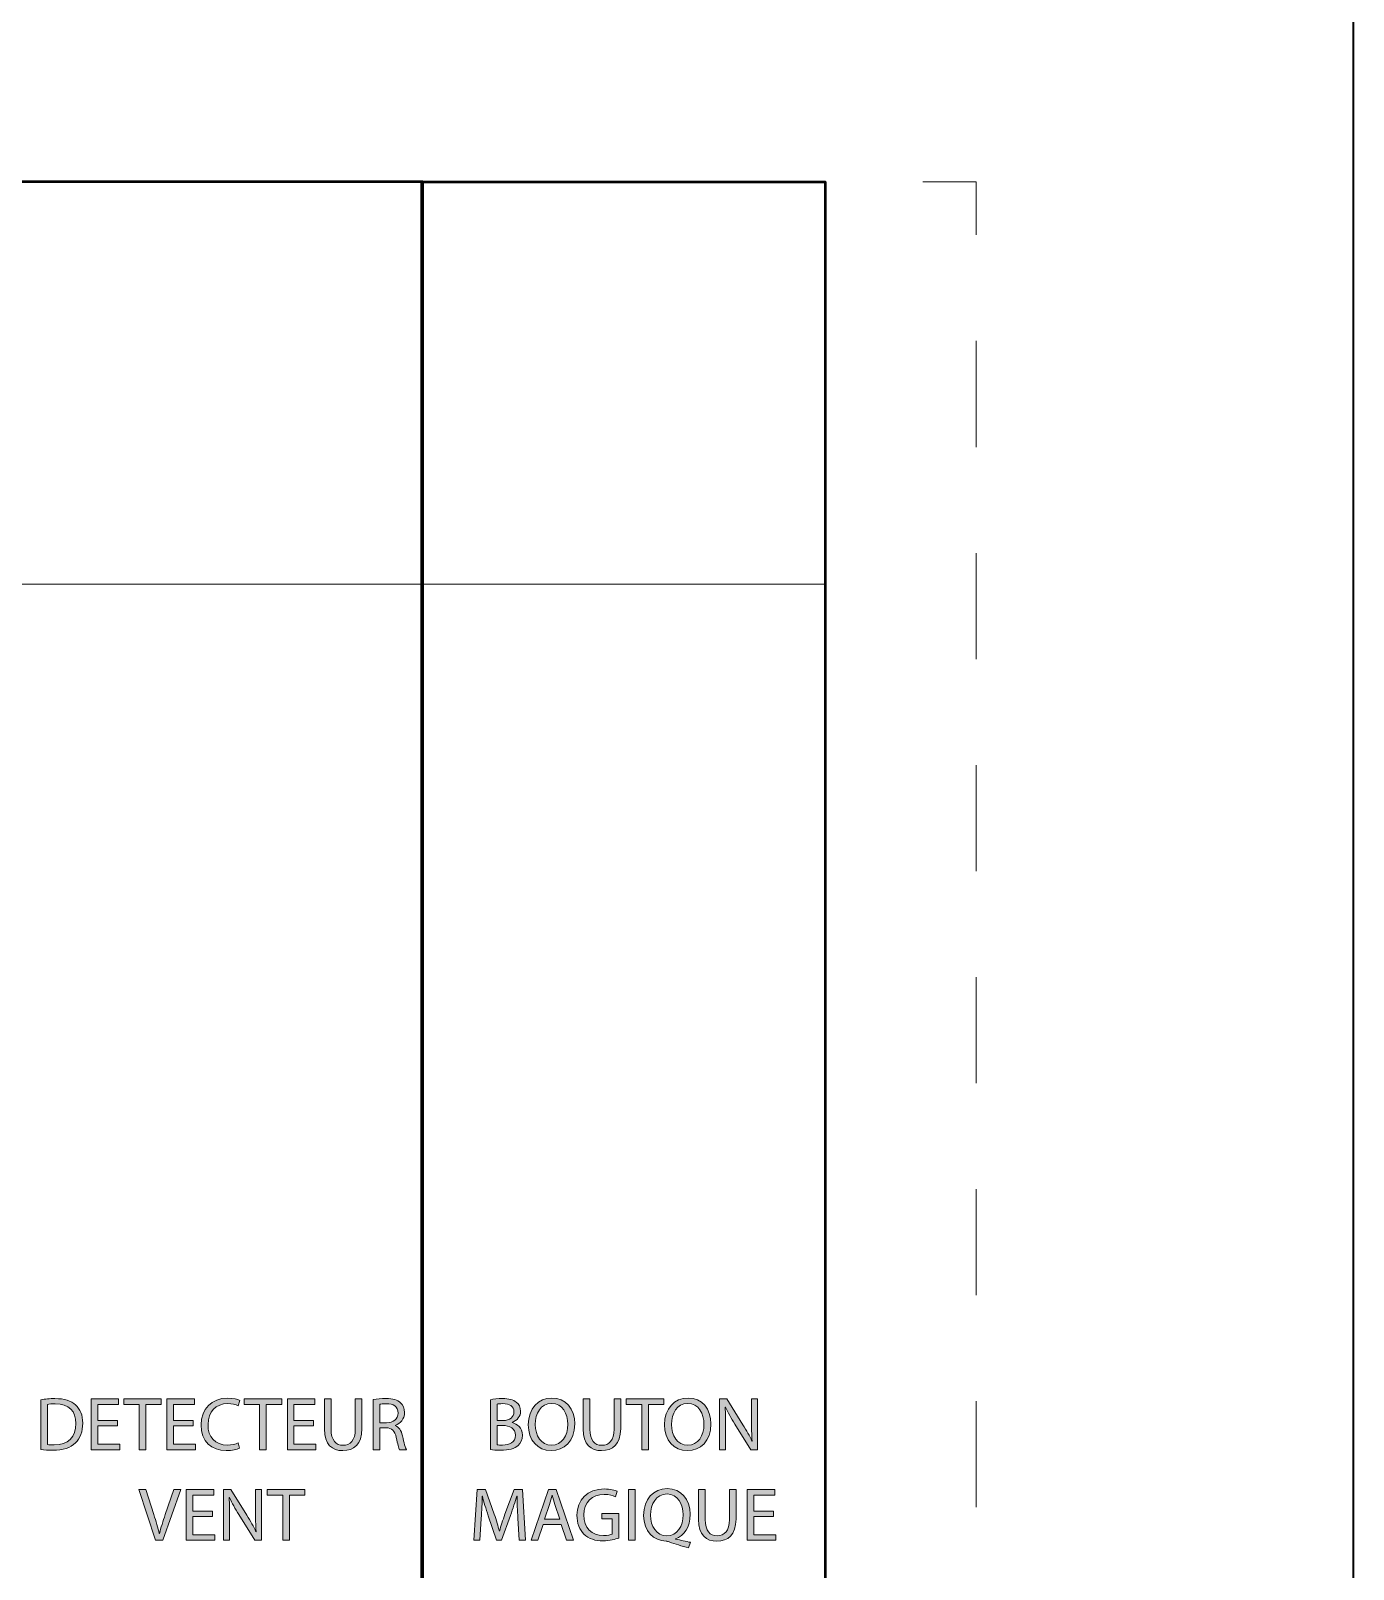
# Model space of a CAD drawing. Header units: inches. Extents: x 1 to 361, y -269 to -1.
# Drawn here: x 308.4 to 361, y -196.1 to -135 of the extents above; entities that cross this region are included whole.
import ezdxf

# ---------------------------------------------------------------- set-up
doc = ezdxf.new("R2010")
doc.units = ezdxf.units.IN
doc.header["$MEASUREMENT"] = 0
doc.linetypes.add('AI-Linetype-7', pattern=[8.519487, 4.259743, -4.259743])
doc.linetypes.add('AI-Linetype-8', pattern=[8.427201, 4.213601, -4.213601])
doc.layers.add('Layer 1', color=7, linetype='Continuous')

# ---------------------------------------------------------------- blocks, each defined once
blk = doc.blocks.new('block 19')
at = {"layer": 'Layer 1', "color": 7, "linetype": 'AI-Linetype-7', "lineweight": 9}
blk.add_lwpolyline([(122.377, -140.999), (341.753, -140.999)], dxfattribs=at)
at = {"layer": 'Layer 1', "color": 7, "lineweight": 9}
blk.add_lwpolyline([(343.883, -140.999), (346, -140.999), (346, -143.116)], dxfattribs=at)
at = {"layer": 'Layer 1', "color": 7, "linetype": 'AI-Linetype-8', "lineweight": 9}
blk.add_lwpolyline([(346, -147.33), (346, -254.777)], dxfattribs=at)
blk = doc.blocks.new('block 18')
at = {"layer": 'Layer 1'}
blk.add_blockref('block 19', (0, 0), dxfattribs=at)
blk = doc.blocks.new('block 48')
at = {"layer": 'Layer 1'}
h = blk.add_hatch(color=7, dxfattribs=at)
h.dxf.hatch_style = 2
edge = h.paths.add_edge_path()
edge.add_spline(control_points=[(308.814, -189.41), (308.973, -189.383), (309.162, -189.365), (309.369, -189.365), (309.744, -189.365), (310.011, -189.455), (310.187, -189.617), (310.371, -189.782), (310.475, -190.016), (310.475, -190.343), (310.475, -190.672), (310.371, -190.943), (310.185, -191.129), (309.993, -191.317), (309.681, -191.419), (309.288, -191.419), (309.099, -191.419), (308.947, -191.41), (308.814, -191.395), (308.814, -191.395), (308.814, -189.41), (308.814, -189.41)], knot_values=[0, 0, 0, 0, 1, 1, 1, 2, 2, 2, 3, 3, 3, 4, 4, 4, 5, 5, 5, 6, 6, 6, 7, 7, 7, 7], degree=3, periodic=1)
edge = h.paths.add_edge_path()
edge.add_spline(control_points=[(309.075, -191.197), (309.142, -191.206), (309.237, -191.209), (309.339, -191.209), (309.9, -191.209), (310.2, -190.898), (310.2, -190.352), (310.203, -189.875), (309.933, -189.572), (309.381, -189.572), (309.246, -189.572), (309.144, -189.584), (309.075, -189.599), (309.075, -189.599), (309.075, -191.197), (309.075, -191.197)], knot_values=[0, 0, 0, 0, 1, 1, 1, 2, 2, 2, 3, 3, 3, 4, 4, 4, 5, 5, 5, 5], degree=3, periodic=1)
h = blk.add_hatch(color=7, dxfattribs=at)
h.dxf.hatch_style = 2
h.paths.add_polyline_path([(311.855, -190.454), (311.072, -190.454), (311.072, -191.182), (311.948, -191.182), (311.948, -191.401), (310.808, -191.401), (310.808, -189.381), (311.903, -189.381), (311.903, -189.599), (311.072, -189.599), (311.072, -190.238), (311.855, -190.238)])
h = blk.add_hatch(color=7, dxfattribs=at)
h.dxf.hatch_style = 2
h.paths.add_polyline_path([(312.718, -189.602), (312.104, -189.602), (312.104, -189.381), (313.6, -189.381), (313.6, -189.602), (312.982, -189.602), (312.982, -191.401), (312.718, -191.401)])
h = blk.add_hatch(color=7, dxfattribs=at)
h.dxf.hatch_style = 2
h.paths.add_polyline_path([(314.869, -190.454), (314.086, -190.454), (314.086, -191.182), (314.962, -191.182), (314.962, -191.401), (313.822, -191.401), (313.822, -189.381), (314.916, -189.381), (314.916, -189.599), (314.086, -189.599), (314.086, -190.238), (314.869, -190.238)])
h = blk.add_hatch(color=7, dxfattribs=at)
h.dxf.hatch_style = 2
edge = h.paths.add_edge_path()
edge.add_spline(control_points=[(316.71, -191.338), (316.617, -191.386), (316.422, -191.434), (316.176, -191.434), (315.606, -191.434), (315.181, -191.074), (315.181, -190.409), (315.181, -189.773), (315.609, -189.347), (316.236, -189.347), (316.484, -189.347), (316.646, -189.401), (316.716, -189.437), (316.716, -189.437), (316.65, -189.65), (316.65, -189.65), (316.554, -189.602), (316.413, -189.566), (316.245, -189.566), (315.771, -189.566), (315.456, -189.869), (315.456, -190.4), (315.456, -190.898), (315.741, -191.212), (316.23, -191.212), (316.392, -191.212), (316.554, -191.18), (316.659, -191.129), (316.659, -191.129), (316.71, -191.338), (316.71, -191.338)], knot_values=[0, 0, 0, 0, 1, 1, 1, 2, 2, 2, 3, 3, 3, 4, 4, 4, 5, 5, 5, 6, 6, 6, 7, 7, 7, 8, 8, 8, 9, 9, 9, 10, 10, 10, 10], degree=3, periodic=1)
h = blk.add_hatch(color=7, dxfattribs=at)
h.dxf.hatch_style = 2
h.paths.add_polyline_path([(317.508, -189.602), (316.893, -189.602), (316.893, -189.381), (318.389, -189.381), (318.389, -189.602), (317.771, -189.602), (317.771, -191.401), (317.508, -191.401)])
h = blk.add_hatch(color=7, dxfattribs=at)
h.dxf.hatch_style = 2
h.paths.add_polyline_path([(319.657, -190.454), (318.875, -190.454), (318.875, -191.182), (319.75, -191.182), (319.75, -191.401), (318.611, -191.401), (318.611, -189.381), (319.706, -189.381), (319.706, -189.599), (318.875, -189.599), (318.875, -190.238), (319.657, -190.238)])
h = blk.add_hatch(color=7, dxfattribs=at)
h.dxf.hatch_style = 2
edge = h.paths.add_edge_path()
edge.add_spline(control_points=[(320.35, -189.381), (320.35, -189.381), (320.35, -190.58), (320.35, -190.58), (320.35, -191.029), (320.551, -191.222), (320.821, -191.222), (321.117, -191.222), (321.312, -191.023), (321.312, -190.58), (321.312, -190.58), (321.312, -189.381), (321.312, -189.381), (321.312, -189.381), (321.576, -189.381), (321.576, -189.381), (321.576, -189.381), (321.576, -190.561), (321.576, -190.561), (321.576, -191.182), (321.25, -191.434), (320.812, -191.434), (320.398, -191.434), (320.086, -191.2), (320.086, -190.57), (320.086, -190.57), (320.086, -189.381), (320.086, -189.381), (320.086, -189.381), (320.35, -189.381), (320.35, -189.381)], knot_values=[0, 0, 0, 0, 1, 1, 1, 2, 2, 2, 3, 3, 3, 4, 4, 4, 5, 5, 5, 6, 6, 6, 7, 7, 7, 8, 8, 8, 9, 9, 9, 10, 10, 10, 10], degree=3, periodic=1)
h = blk.add_hatch(color=7, dxfattribs=at)
h.dxf.hatch_style = 2
edge = h.paths.add_edge_path()
edge.add_spline(control_points=[(322.03, -189.407), (322.161, -189.383), (322.353, -189.365), (322.53, -189.365), (322.809, -189.365), (322.991, -189.419), (323.115, -189.53), (323.213, -189.62), (323.273, -189.758), (323.273, -189.917), (323.273, -190.181), (323.106, -190.358), (322.896, -190.43), (322.896, -190.43), (322.896, -190.439), (322.896, -190.439), (323.049, -190.493), (323.142, -190.637), (323.19, -190.847), (323.255, -191.129), (323.304, -191.323), (323.346, -191.401), (323.346, -191.401), (323.076, -191.401), (323.076, -191.401), (323.042, -191.341), (322.998, -191.171), (322.944, -190.918), (322.884, -190.64), (322.773, -190.535), (322.536, -190.526), (322.536, -190.526), (322.29, -190.526), (322.29, -190.526), (322.29, -190.526), (322.29, -191.401), (322.29, -191.401), (322.29, -191.401), (322.03, -191.401), (322.03, -191.401), (322.03, -191.401), (322.03, -189.407), (322.03, -189.407)], knot_values=[0, 0, 0, 0, 1, 1, 1, 2, 2, 2, 3, 3, 3, 4, 4, 4, 5, 5, 5, 6, 6, 6, 7, 7, 7, 8, 8, 8, 9, 9, 9, 10, 10, 10, 11, 11, 11, 12, 12, 12, 13, 13, 13, 14, 14, 14, 14], degree=3, periodic=1)
edge = h.paths.add_edge_path()
edge.add_spline(control_points=[(322.29, -190.328), (322.29, -190.328), (322.557, -190.328), (322.557, -190.328), (322.836, -190.328), (323.013, -190.175), (323.013, -189.944), (323.013, -189.683), (322.824, -189.569), (322.548, -189.569), (322.422, -189.569), (322.335, -189.578), (322.29, -189.59), (322.29, -189.59), (322.29, -190.328), (322.29, -190.328)], knot_values=[0, 0, 0, 0, 1, 1, 1, 2, 2, 2, 3, 3, 3, 4, 4, 4, 5, 5, 5, 5], degree=3, periodic=1)
h = blk.add_hatch(color=7, dxfattribs=at)
h.dxf.hatch_style = 2
edge = h.paths.add_edge_path()
edge.add_spline(control_points=[(313.366, -194.999), (313.366, -194.999), (312.704, -192.979), (312.704, -192.979), (312.704, -192.979), (312.988, -192.979), (312.988, -192.979), (312.988, -192.979), (313.303, -193.974), (313.303, -193.974), (313.387, -194.247), (313.462, -194.493), (313.519, -194.73), (313.519, -194.73), (313.525, -194.73), (313.525, -194.73), (313.582, -194.496), (313.663, -194.241), (313.756, -193.977), (313.756, -193.977), (314.098, -192.979), (314.098, -192.979), (314.098, -192.979), (314.377, -192.979), (314.377, -192.979), (314.377, -192.979), (313.654, -194.999), (313.654, -194.999), (313.654, -194.999), (313.366, -194.999), (313.366, -194.999)], knot_values=[0, 0, 0, 0, 1, 1, 1, 2, 2, 2, 3, 3, 3, 4, 4, 4, 5, 5, 5, 6, 6, 6, 7, 7, 7, 8, 8, 8, 9, 9, 9, 10, 10, 10, 10], degree=3, periodic=1)
h = blk.add_hatch(color=7, dxfattribs=at)
h.dxf.hatch_style = 2
h.paths.add_polyline_path([(315.639, -194.052), (314.856, -194.052), (314.856, -194.781), (315.732, -194.781), (315.732, -194.999), (314.592, -194.999), (314.592, -192.979), (315.687, -192.979), (315.687, -193.198), (314.856, -193.198), (314.856, -193.836), (315.639, -193.836)])
h = blk.add_hatch(color=7, dxfattribs=at)
h.dxf.hatch_style = 2
edge = h.paths.add_edge_path()
edge.add_spline(control_points=[(316.071, -194.999), (316.071, -194.999), (316.071, -192.979), (316.071, -192.979), (316.071, -192.979), (316.359, -192.979), (316.359, -192.979), (316.359, -192.979), (317.003, -194.001), (317.003, -194.001), (317.151, -194.238), (317.271, -194.451), (317.364, -194.658), (317.364, -194.658), (317.373, -194.655), (317.373, -194.655), (317.348, -194.385), (317.342, -194.139), (317.342, -193.824), (317.342, -193.824), (317.342, -192.979), (317.342, -192.979), (317.342, -192.979), (317.588, -192.979), (317.588, -192.979), (317.588, -192.979), (317.588, -194.999), (317.588, -194.999), (317.588, -194.999), (317.324, -194.999), (317.324, -194.999), (317.324, -194.999), (316.683, -193.974), (316.683, -193.974), (316.542, -193.75), (316.407, -193.518), (316.308, -193.3), (316.308, -193.3), (316.299, -193.302), (316.299, -193.302), (316.314, -193.557), (316.317, -193.801), (316.317, -194.136), (316.317, -194.136), (316.317, -194.999), (316.317, -194.999), (316.317, -194.999), (316.071, -194.999), (316.071, -194.999)], knot_values=[0, 0, 0, 0, 1, 1, 1, 2, 2, 2, 3, 3, 3, 4, 4, 4, 5, 5, 5, 6, 6, 6, 7, 7, 7, 8, 8, 8, 9, 9, 9, 10, 10, 10, 11, 11, 11, 12, 12, 12, 13, 13, 13, 14, 14, 14, 15, 15, 15, 16, 16, 16, 16], degree=3, periodic=1)
h = blk.add_hatch(color=7, dxfattribs=at)
h.dxf.hatch_style = 2
h.paths.add_polyline_path([(318.428, -193.2), (317.814, -193.2), (317.814, -192.979), (319.309, -192.979), (319.309, -193.2), (318.692, -193.2), (318.692, -194.999), (318.428, -194.999)])
at = {"layer": 'Layer 1', "lineweight": 0}
for points in [[(311.855, -190.454), (311.072, -190.454), (311.072, -191.182), (311.948, -191.182), (311.948, -191.401), (310.808, -191.401), (310.808, -189.381), (311.903, -189.381), (311.903, -189.599), (311.072, -189.599), (311.072, -190.238), (311.855, -190.238), (311.855, -190.454)], [(312.718, -189.602), (312.104, -189.602), (312.104, -189.381), (313.6, -189.381), (313.6, -189.602), (312.982, -189.602), (312.982, -191.401), (312.718, -191.401), (312.718, -189.602)], [(314.869, -190.454), (314.086, -190.454), (314.086, -191.182), (314.962, -191.182), (314.962, -191.401), (313.822, -191.401), (313.822, -189.381), (314.916, -189.381), (314.916, -189.599), (314.086, -189.599), (314.086, -190.238), (314.869, -190.238), (314.869, -190.454)], [(317.508, -189.602), (316.893, -189.602), (316.893, -189.381), (318.389, -189.381), (318.389, -189.602), (317.771, -189.602), (317.771, -191.401), (317.508, -191.401), (317.508, -189.602)], [(319.657, -190.454), (318.875, -190.454), (318.875, -191.182), (319.75, -191.182), (319.75, -191.401), (318.611, -191.401), (318.611, -189.381), (319.706, -189.381), (319.706, -189.599), (318.875, -189.599), (318.875, -190.238), (319.657, -190.238), (319.657, -190.454)], [(315.639, -194.052), (314.856, -194.052), (314.856, -194.781), (315.732, -194.781), (315.732, -194.999), (314.592, -194.999), (314.592, -192.979), (315.687, -192.979), (315.687, -193.198), (314.856, -193.198), (314.856, -193.836), (315.639, -193.836), (315.639, -194.052)], [(318.428, -193.2), (317.814, -193.2), (317.814, -192.979), (319.309, -192.979), (319.309, -193.2), (318.692, -193.2), (318.692, -194.999), (318.428, -194.999), (318.428, -193.2)]]:
    blk.add_lwpolyline(points, dxfattribs=at)
for points, knots in [([(308.814, -189.41), (308.973, -189.383), (309.162, -189.365), (309.369, -189.365), (309.744, -189.365), (310.011, -189.455), (310.187, -189.617), (310.371, -189.782), (310.475, -190.016), (310.475, -190.343), (310.475, -190.672), (310.371, -190.943), (310.185, -191.129), (309.993, -191.317), (309.681, -191.419), (309.288, -191.419), (309.099, -191.419), (308.947, -191.41), (308.814, -191.395), (308.814, -191.395), (308.814, -189.41), (308.814, -189.41)], [0, 0, 0, 0, 1, 1, 1, 2, 2, 2, 3, 3, 3, 4, 4, 4, 5, 5, 5, 6, 6, 6, 7, 7, 7, 7]), ([(316.71, -191.338), (316.617, -191.386), (316.422, -191.434), (316.176, -191.434), (315.606, -191.434), (315.181, -191.074), (315.181, -190.409), (315.181, -189.773), (315.609, -189.347), (316.236, -189.347), (316.484, -189.347), (316.646, -189.401), (316.716, -189.437), (316.716, -189.437), (316.65, -189.65), (316.65, -189.65), (316.554, -189.602), (316.413, -189.566), (316.245, -189.566), (315.771, -189.566), (315.456, -189.869), (315.456, -190.4), (315.456, -190.898), (315.741, -191.212), (316.23, -191.212), (316.392, -191.212), (316.554, -191.18), (316.659, -191.129), (316.659, -191.129), (316.71, -191.338), (316.71, -191.338)], [0, 0, 0, 0, 1, 1, 1, 2, 2, 2, 3, 3, 3, 4, 4, 4, 5, 5, 5, 6, 6, 6, 7, 7, 7, 8, 8, 8, 9, 9, 9, 10, 10, 10, 10]), ([(320.35, -189.381), (320.35, -189.381), (320.35, -190.58), (320.35, -190.58), (320.35, -191.029), (320.551, -191.222), (320.821, -191.222), (321.117, -191.222), (321.312, -191.023), (321.312, -190.58), (321.312, -190.58), (321.312, -189.381), (321.312, -189.381), (321.312, -189.381), (321.576, -189.381), (321.576, -189.381), (321.576, -189.381), (321.576, -190.561), (321.576, -190.561), (321.576, -191.182), (321.25, -191.434), (320.812, -191.434), (320.398, -191.434), (320.086, -191.2), (320.086, -190.57), (320.086, -190.57), (320.086, -189.381), (320.086, -189.381), (320.086, -189.381), (320.35, -189.381), (320.35, -189.381)], [0, 0, 0, 0, 1, 1, 1, 2, 2, 2, 3, 3, 3, 4, 4, 4, 5, 5, 5, 6, 6, 6, 7, 7, 7, 8, 8, 8, 9, 9, 9, 10, 10, 10, 10]), ([(322.03, -189.407), (322.161, -189.383), (322.353, -189.365), (322.53, -189.365), (322.809, -189.365), (322.991, -189.419), (323.115, -189.53), (323.213, -189.62), (323.273, -189.758), (323.273, -189.917), (323.273, -190.181), (323.106, -190.358), (322.896, -190.43), (322.896, -190.43), (322.896, -190.439), (322.896, -190.439), (323.049, -190.493), (323.142, -190.637), (323.19, -190.847), (323.255, -191.129), (323.304, -191.323), (323.346, -191.401), (323.346, -191.401), (323.076, -191.401), (323.076, -191.401), (323.042, -191.341), (322.998, -191.171), (322.944, -190.918), (322.884, -190.64), (322.773, -190.535), (322.536, -190.526), (322.536, -190.526), (322.29, -190.526), (322.29, -190.526), (322.29, -190.526), (322.29, -191.401), (322.29, -191.401), (322.29, -191.401), (322.03, -191.401), (322.03, -191.401), (322.03, -191.401), (322.03, -189.407), (322.03, -189.407)], [0, 0, 0, 0, 1, 1, 1, 2, 2, 2, 3, 3, 3, 4, 4, 4, 5, 5, 5, 6, 6, 6, 7, 7, 7, 8, 8, 8, 9, 9, 9, 10, 10, 10, 11, 11, 11, 12, 12, 12, 13, 13, 13, 14, 14, 14, 14]), ([(309.075, -191.197), (309.142, -191.206), (309.237, -191.209), (309.339, -191.209), (309.9, -191.209), (310.2, -190.898), (310.2, -190.352), (310.203, -189.875), (309.933, -189.572), (309.381, -189.572), (309.246, -189.572), (309.144, -189.584), (309.075, -189.599), (309.075, -189.599), (309.075, -191.197), (309.075, -191.197)], [0, 0, 0, 0, 1, 1, 1, 2, 2, 2, 3, 3, 3, 4, 4, 4, 5, 5, 5, 5]), ([(322.29, -190.328), (322.29, -190.328), (322.557, -190.328), (322.557, -190.328), (322.836, -190.328), (323.013, -190.175), (323.013, -189.944), (323.013, -189.683), (322.824, -189.569), (322.548, -189.569), (322.422, -189.569), (322.335, -189.578), (322.29, -189.59), (322.29, -189.59), (322.29, -190.328), (322.29, -190.328)], [0, 0, 0, 0, 1, 1, 1, 2, 2, 2, 3, 3, 3, 4, 4, 4, 5, 5, 5, 5]), ([(313.366, -194.999), (313.366, -194.999), (312.704, -192.979), (312.704, -192.979), (312.704, -192.979), (312.988, -192.979), (312.988, -192.979), (312.988, -192.979), (313.303, -193.974), (313.303, -193.974), (313.387, -194.247), (313.462, -194.493), (313.519, -194.73), (313.519, -194.73), (313.525, -194.73), (313.525, -194.73), (313.582, -194.496), (313.663, -194.241), (313.756, -193.977), (313.756, -193.977), (314.098, -192.979), (314.098, -192.979), (314.098, -192.979), (314.377, -192.979), (314.377, -192.979), (314.377, -192.979), (313.654, -194.999), (313.654, -194.999), (313.654, -194.999), (313.366, -194.999), (313.366, -194.999)], [0, 0, 0, 0, 1, 1, 1, 2, 2, 2, 3, 3, 3, 4, 4, 4, 5, 5, 5, 6, 6, 6, 7, 7, 7, 8, 8, 8, 9, 9, 9, 10, 10, 10, 10]), ([(316.071, -194.999), (316.071, -194.999), (316.071, -192.979), (316.071, -192.979), (316.071, -192.979), (316.359, -192.979), (316.359, -192.979), (316.359, -192.979), (317.003, -194.001), (317.003, -194.001), (317.151, -194.238), (317.271, -194.451), (317.364, -194.658), (317.364, -194.658), (317.373, -194.655), (317.373, -194.655), (317.348, -194.385), (317.342, -194.139), (317.342, -193.824), (317.342, -193.824), (317.342, -192.979), (317.342, -192.979), (317.342, -192.979), (317.588, -192.979), (317.588, -192.979), (317.588, -192.979), (317.588, -194.999), (317.588, -194.999), (317.588, -194.999), (317.324, -194.999), (317.324, -194.999), (317.324, -194.999), (316.683, -193.974), (316.683, -193.974), (316.542, -193.75), (316.407, -193.518), (316.308, -193.3), (316.308, -193.3), (316.299, -193.302), (316.299, -193.302), (316.314, -193.557), (316.317, -193.801), (316.317, -194.136), (316.317, -194.136), (316.317, -194.999), (316.317, -194.999), (316.317, -194.999), (316.071, -194.999), (316.071, -194.999)], [0, 0, 0, 0, 1, 1, 1, 2, 2, 2, 3, 3, 3, 4, 4, 4, 5, 5, 5, 6, 6, 6, 7, 7, 7, 8, 8, 8, 9, 9, 9, 10, 10, 10, 11, 11, 11, 12, 12, 12, 13, 13, 13, 14, 14, 14, 15, 15, 15, 16, 16, 16, 16])]:
    blk.add_open_spline(points, degree=3, knots=knots, dxfattribs=at)
blk = doc.blocks.new('block 49')
at = {"layer": 'Layer 1'}
h = blk.add_hatch(color=7, dxfattribs=at)
h.dxf.hatch_style = 2
edge = h.paths.add_edge_path()
edge.add_spline(control_points=[(326.689, -189.41), (326.802, -189.383), (326.985, -189.365), (327.165, -189.365), (327.426, -189.365), (327.594, -189.41), (327.717, -189.512), (327.822, -189.59), (327.888, -189.71), (327.888, -189.869), (327.888, -190.067), (327.756, -190.238), (327.546, -190.313), (327.546, -190.313), (327.546, -190.322), (327.546, -190.322), (327.738, -190.367), (327.963, -190.526), (327.963, -190.825), (327.963, -191), (327.894, -191.134), (327.789, -191.231), (327.651, -191.359), (327.423, -191.419), (327.093, -191.419), (326.913, -191.419), (326.776, -191.407), (326.689, -191.395), (326.689, -191.395), (326.689, -189.41), (326.689, -189.41)], knot_values=[0, 0, 0, 0, 1, 1, 1, 2, 2, 2, 3, 3, 3, 4, 4, 4, 5, 5, 5, 6, 6, 6, 7, 7, 7, 8, 8, 8, 9, 9, 9, 10, 10, 10, 10], degree=3, periodic=1)
edge = h.paths.add_edge_path()
edge.add_spline(control_points=[(326.949, -190.238), (326.949, -190.238), (327.186, -190.238), (327.186, -190.238), (327.459, -190.238), (327.621, -190.091), (327.621, -189.896), (327.621, -189.662), (327.444, -189.566), (327.18, -189.566), (327.06, -189.566), (326.991, -189.576), (326.949, -189.584), (326.949, -189.584), (326.949, -190.238), (326.949, -190.238)], knot_values=[0, 0, 0, 0, 1, 1, 1, 2, 2, 2, 3, 3, 3, 4, 4, 4, 5, 5, 5, 5], degree=3, periodic=1)
edge = h.paths.add_edge_path()
edge.add_spline(control_points=[(326.949, -191.203), (327.004, -191.212), (327.075, -191.215), (327.168, -191.215), (327.438, -191.215), (327.687, -191.116), (327.687, -190.823), (327.687, -190.55), (327.45, -190.433), (327.165, -190.433), (327.165, -190.433), (326.949, -190.433), (326.949, -190.433), (326.949, -190.433), (326.949, -191.203), (326.949, -191.203)], knot_values=[0, 0, 0, 0, 1, 1, 1, 2, 2, 2, 3, 3, 3, 4, 4, 4, 5, 5, 5, 5], degree=3, periodic=1)
h = blk.add_hatch(color=7, dxfattribs=at)
h.dxf.hatch_style = 2
edge = h.paths.add_edge_path()
edge.add_spline(control_points=[(330.041, -190.37), (330.041, -191.062), (329.618, -191.434), (329.102, -191.434), (328.566, -191.434), (328.194, -191.018), (328.194, -190.406), (328.194, -189.764), (328.59, -189.344), (329.129, -189.344), (329.684, -189.344), (330.041, -189.767), (330.041, -190.37)], knot_values=[0, 0, 0, 0, 1, 1, 1, 2, 2, 2, 3, 3, 3, 4, 4, 4, 4], degree=3, periodic=1)
edge = h.paths.add_edge_path()
edge.add_spline(control_points=[(328.47, -190.4), (328.47, -190.834), (328.703, -191.222), (329.118, -191.222), (329.531, -191.222), (329.765, -190.841), (329.765, -190.382), (329.765, -189.977), (329.555, -189.557), (329.12, -189.557), (328.686, -189.557), (328.47, -189.959), (328.47, -190.4)], knot_values=[0, 0, 0, 0, 1, 1, 1, 2, 2, 2, 3, 3, 3, 4, 4, 4, 4], degree=3, periodic=1)
h = blk.add_hatch(color=7, dxfattribs=at)
h.dxf.hatch_style = 2
edge = h.paths.add_edge_path()
edge.add_spline(control_points=[(330.64, -189.381), (330.64, -189.381), (330.64, -190.58), (330.64, -190.58), (330.64, -191.029), (330.841, -191.222), (331.112, -191.222), (331.408, -191.222), (331.603, -191.023), (331.603, -190.58), (331.603, -190.58), (331.603, -189.381), (331.603, -189.381), (331.603, -189.381), (331.867, -189.381), (331.867, -189.381), (331.867, -189.381), (331.867, -190.561), (331.867, -190.561), (331.867, -191.182), (331.54, -191.434), (331.103, -191.434), (330.689, -191.434), (330.376, -191.2), (330.376, -190.57), (330.376, -190.57), (330.376, -189.381), (330.376, -189.381), (330.376, -189.381), (330.64, -189.381), (330.64, -189.381)], knot_values=[0, 0, 0, 0, 1, 1, 1, 2, 2, 2, 3, 3, 3, 4, 4, 4, 5, 5, 5, 6, 6, 6, 7, 7, 7, 8, 8, 8, 9, 9, 9, 10, 10, 10, 10], degree=3, periodic=1)
h = blk.add_hatch(color=7, dxfattribs=at)
h.dxf.hatch_style = 2
h.paths.add_polyline_path([(332.704, -189.602), (332.089, -189.602), (332.089, -189.381), (333.585, -189.381), (333.585, -189.602), (332.968, -189.602), (332.968, -191.401), (332.704, -191.401)])
h = blk.add_hatch(color=7, dxfattribs=at)
h.dxf.hatch_style = 2
edge = h.paths.add_edge_path()
edge.add_spline(control_points=[(335.457, -190.37), (335.457, -191.062), (335.033, -191.434), (334.518, -191.434), (333.981, -191.434), (333.609, -191.018), (333.609, -190.406), (333.609, -189.764), (334.005, -189.344), (334.545, -189.344), (335.1, -189.344), (335.457, -189.767), (335.457, -190.37)], knot_values=[0, 0, 0, 0, 1, 1, 1, 2, 2, 2, 3, 3, 3, 4, 4, 4, 4], degree=3, periodic=1)
edge = h.paths.add_edge_path()
edge.add_spline(control_points=[(333.885, -190.4), (333.885, -190.834), (334.119, -191.222), (334.533, -191.222), (334.947, -191.222), (335.18, -190.841), (335.18, -190.382), (335.18, -189.977), (334.971, -189.557), (334.536, -189.557), (334.101, -189.557), (333.885, -189.959), (333.885, -190.4)], knot_values=[0, 0, 0, 0, 1, 1, 1, 2, 2, 2, 3, 3, 3, 4, 4, 4, 4], degree=3, periodic=1)
h = blk.add_hatch(color=7, dxfattribs=at)
h.dxf.hatch_style = 2
edge = h.paths.add_edge_path()
edge.add_spline(control_points=[(335.796, -191.401), (335.796, -191.401), (335.796, -189.381), (335.796, -189.381), (335.796, -189.381), (336.083, -189.381), (336.083, -189.381), (336.083, -189.381), (336.728, -190.403), (336.728, -190.403), (336.875, -190.64), (336.994, -190.853), (337.087, -191.06), (337.087, -191.06), (337.096, -191.056), (337.096, -191.056), (337.072, -190.787), (337.067, -190.541), (337.067, -190.226), (337.067, -190.226), (337.067, -189.381), (337.067, -189.381), (337.067, -189.381), (337.312, -189.381), (337.312, -189.381), (337.312, -189.381), (337.312, -191.401), (337.312, -191.401), (337.312, -191.401), (337.049, -191.401), (337.049, -191.401), (337.049, -191.401), (336.407, -190.376), (336.407, -190.376), (336.266, -190.151), (336.131, -189.92), (336.032, -189.701), (336.032, -189.701), (336.023, -189.704), (336.023, -189.704), (336.038, -189.959), (336.041, -190.202), (336.041, -190.538), (336.041, -190.538), (336.041, -191.401), (336.041, -191.401), (336.041, -191.401), (335.796, -191.401), (335.796, -191.401)], knot_values=[0, 0, 0, 0, 1, 1, 1, 2, 2, 2, 3, 3, 3, 4, 4, 4, 5, 5, 5, 6, 6, 6, 7, 7, 7, 8, 8, 8, 9, 9, 9, 10, 10, 10, 11, 11, 11, 12, 12, 12, 13, 13, 13, 14, 14, 14, 15, 15, 15, 16, 16, 16, 16], degree=3, periodic=1)
h = blk.add_hatch(color=7, dxfattribs=at)
h.dxf.hatch_style = 2
edge = h.paths.add_edge_path()
edge.add_spline(control_points=[(327.778, -194.112), (327.764, -193.83), (327.745, -193.488), (327.745, -193.24), (327.745, -193.24), (327.74, -193.24), (327.74, -193.24), (327.667, -193.473), (327.587, -193.728), (327.485, -194.007), (327.485, -194.007), (327.128, -194.988), (327.128, -194.988), (327.128, -194.988), (326.93, -194.988), (326.93, -194.988), (326.93, -194.988), (326.6, -194.025), (326.6, -194.025), (326.504, -193.737), (326.426, -193.479), (326.369, -193.24), (326.369, -193.24), (326.363, -193.24), (326.363, -193.24), (326.357, -193.492), (326.342, -193.827), (326.324, -194.133), (326.324, -194.133), (326.27, -194.999), (326.27, -194.999), (326.27, -194.999), (326.021, -194.999), (326.021, -194.999), (326.021, -194.999), (326.162, -192.979), (326.162, -192.979), (326.162, -192.979), (326.495, -192.979), (326.495, -192.979), (326.495, -192.979), (326.84, -193.956), (326.84, -193.956), (326.924, -194.205), (326.99, -194.427), (327.044, -194.637), (327.044, -194.637), (327.05, -194.637), (327.05, -194.637), (327.104, -194.433), (327.176, -194.211), (327.265, -193.956), (327.265, -193.956), (327.625, -192.979), (327.625, -192.979), (327.625, -192.979), (327.958, -192.979), (327.958, -192.979), (327.958, -192.979), (328.084, -194.999), (328.084, -194.999), (328.084, -194.999), (327.826, -194.999), (327.826, -194.999), (327.826, -194.999), (327.778, -194.112), (327.778, -194.112)], knot_values=[0, 0, 0, 0, 1, 1, 1, 2, 2, 2, 3, 3, 3, 4, 4, 4, 5, 5, 5, 6, 6, 6, 7, 7, 7, 8, 8, 8, 9, 9, 9, 10, 10, 10, 11, 11, 11, 12, 12, 12, 13, 13, 13, 14, 14, 14, 15, 15, 15, 16, 16, 16, 17, 17, 17, 18, 18, 18, 19, 19, 19, 20, 20, 20, 21, 21, 21, 22, 22, 22, 22], degree=3, periodic=1)
h = blk.add_hatch(color=7, dxfattribs=at)
h.dxf.hatch_style = 2
h.paths.add_polyline_path([(328.783, -194.364), (328.573, -194.999), (328.303, -194.999), (328.993, -192.979), (329.305, -192.979), (329.994, -194.999), (329.716, -194.999), (329.499, -194.364)])
edge = h.paths.add_edge_path()
edge.add_spline(control_points=[(329.448, -194.16), (329.448, -194.16), (329.248, -193.578), (329.248, -193.578), (329.203, -193.446), (329.173, -193.327), (329.143, -193.209), (329.143, -193.209), (329.137, -193.209), (329.137, -193.209), (329.107, -193.327), (329.077, -193.453), (329.035, -193.575), (329.035, -193.575), (328.837, -194.16), (328.837, -194.16), (328.837, -194.16), (329.448, -194.16), (329.448, -194.16)], knot_values=[0, 0, 0, 0, 1, 1, 1, 2, 2, 2, 3, 3, 3, 4, 4, 4, 5, 5, 5, 6, 6, 6, 6], degree=3, periodic=1)
h = blk.add_hatch(color=7, dxfattribs=at)
h.dxf.hatch_style = 2
edge = h.paths.add_edge_path()
edge.add_spline(control_points=[(331.787, -194.91), (331.67, -194.955), (331.437, -195.021), (331.164, -195.021), (330.858, -195.021), (330.607, -194.943), (330.408, -194.754), (330.234, -194.586), (330.126, -194.316), (330.126, -194.001), (330.126, -193.399), (330.543, -192.958), (331.221, -192.958), (331.455, -192.958), (331.641, -193.009), (331.728, -193.051), (331.728, -193.051), (331.661, -193.264), (331.661, -193.264), (331.554, -193.213), (331.419, -193.177), (331.215, -193.177), (330.723, -193.177), (330.403, -193.482), (330.403, -193.989), (330.403, -194.502), (330.708, -194.805), (331.182, -194.805), (331.353, -194.805), (331.47, -194.781), (331.53, -194.751), (331.53, -194.751), (331.53, -194.148), (331.53, -194.148), (331.53, -194.148), (331.122, -194.148), (331.122, -194.148), (331.122, -194.148), (331.122, -193.938), (331.122, -193.938), (331.122, -193.938), (331.787, -193.938), (331.787, -193.938), (331.787, -193.938), (331.787, -194.91), (331.787, -194.91)], knot_values=[0, 0, 0, 0, 1, 1, 1, 2, 2, 2, 3, 3, 3, 4, 4, 4, 5, 5, 5, 6, 6, 6, 7, 7, 7, 8, 8, 8, 9, 9, 9, 10, 10, 10, 11, 11, 11, 12, 12, 12, 13, 13, 13, 14, 14, 14, 15, 15, 15, 15], degree=3, periodic=1)
h = blk.add_hatch(color=7, dxfattribs=at)
h.dxf.hatch_style = 2
h.paths.add_polyline_path([(332.444, -192.979), (332.444, -194.999), (332.18, -194.999), (332.18, -192.979)])
h = blk.add_hatch(color=7, dxfattribs=at)
h.dxf.hatch_style = 2
edge = h.paths.add_edge_path()
edge.add_spline(control_points=[(334.567, -195.296), (334.294, -195.224), (334.028, -195.143), (333.794, -195.063), (333.748, -195.048), (333.71, -195.033), (333.671, -195.033), (333.188, -195.015), (332.78, -194.661), (332.78, -194.007), (332.78, -193.36), (333.173, -192.943), (333.719, -192.943), (334.271, -192.943), (334.627, -193.369), (334.627, -193.965), (334.627, -194.487), (334.387, -194.817), (334.052, -194.937), (334.052, -194.937), (334.052, -194.948), (334.052, -194.948), (334.252, -194.999), (334.471, -195.048), (334.642, -195.078), (334.642, -195.078), (334.567, -195.296), (334.567, -195.296)], knot_values=[0, 0, 0, 0, 1, 1, 1, 2, 2, 2, 3, 3, 3, 4, 4, 4, 5, 5, 5, 6, 6, 6, 7, 7, 7, 8, 8, 8, 9, 9, 9, 9], degree=3, periodic=1)
edge = h.paths.add_edge_path()
edge.add_spline(control_points=[(334.351, -193.98), (334.351, -193.573), (334.141, -193.156), (333.713, -193.156), (333.272, -193.156), (333.056, -193.564), (333.056, -194.001), (333.056, -194.433), (333.29, -194.82), (333.704, -194.82), (334.118, -194.82), (334.351, -194.439), (334.351, -193.98)], knot_values=[0, 0, 0, 0, 1, 1, 1, 2, 2, 2, 3, 3, 3, 4, 4, 4, 4], degree=3, periodic=1)
h = blk.add_hatch(color=7, dxfattribs=at)
h.dxf.hatch_style = 2
edge = h.paths.add_edge_path()
edge.add_spline(control_points=[(335.227, -192.979), (335.227, -192.979), (335.227, -194.178), (335.227, -194.178), (335.227, -194.628), (335.428, -194.82), (335.698, -194.82), (335.995, -194.82), (336.19, -194.622), (336.19, -194.178), (336.19, -194.178), (336.19, -192.979), (336.19, -192.979), (336.19, -192.979), (336.454, -192.979), (336.454, -192.979), (336.454, -192.979), (336.454, -194.16), (336.454, -194.16), (336.454, -194.781), (336.126, -195.033), (335.689, -195.033), (335.275, -195.033), (334.963, -194.799), (334.963, -194.169), (334.963, -194.169), (334.963, -192.979), (334.963, -192.979), (334.963, -192.979), (335.227, -192.979), (335.227, -192.979)], knot_values=[0, 0, 0, 0, 1, 1, 1, 2, 2, 2, 3, 3, 3, 4, 4, 4, 5, 5, 5, 6, 6, 6, 7, 7, 7, 8, 8, 8, 9, 9, 9, 10, 10, 10, 10], degree=3, periodic=1)
h = blk.add_hatch(color=7, dxfattribs=at)
h.dxf.hatch_style = 2
h.paths.add_polyline_path([(337.949, -194.052), (337.167, -194.052), (337.167, -194.781), (338.042, -194.781), (338.042, -194.999), (336.903, -194.999), (336.903, -192.979), (337.998, -192.979), (337.998, -193.198), (337.167, -193.198), (337.167, -193.836), (337.949, -193.836)])
at = {"layer": 'Layer 1', "lineweight": 0}
for points in [[(332.704, -189.602), (332.089, -189.602), (332.089, -189.381), (333.585, -189.381), (333.585, -189.602), (332.968, -189.602), (332.968, -191.401), (332.704, -191.401), (332.704, -189.602)], [(328.783, -194.364), (328.573, -194.999), (328.303, -194.999), (328.993, -192.979), (329.305, -192.979), (329.994, -194.999), (329.716, -194.999), (329.499, -194.364), (328.783, -194.364)], [(332.444, -192.979), (332.444, -194.999), (332.18, -194.999), (332.18, -192.979), (332.444, -192.979)], [(337.949, -194.052), (337.167, -194.052), (337.167, -194.781), (338.042, -194.781), (338.042, -194.999), (336.903, -194.999), (336.903, -192.979), (337.998, -192.979), (337.998, -193.198), (337.167, -193.198), (337.167, -193.836), (337.949, -193.836), (337.949, -194.052)]]:
    blk.add_lwpolyline(points, dxfattribs=at)
for points, knots in [([(326.689, -189.41), (326.802, -189.383), (326.985, -189.365), (327.165, -189.365), (327.426, -189.365), (327.594, -189.41), (327.717, -189.512), (327.822, -189.59), (327.888, -189.71), (327.888, -189.869), (327.888, -190.067), (327.756, -190.238), (327.546, -190.313), (327.546, -190.313), (327.546, -190.322), (327.546, -190.322), (327.738, -190.367), (327.963, -190.526), (327.963, -190.825), (327.963, -191), (327.894, -191.134), (327.789, -191.231), (327.651, -191.359), (327.423, -191.419), (327.093, -191.419), (326.913, -191.419), (326.776, -191.407), (326.689, -191.395), (326.689, -191.395), (326.689, -189.41), (326.689, -189.41)], [0, 0, 0, 0, 1, 1, 1, 2, 2, 2, 3, 3, 3, 4, 4, 4, 5, 5, 5, 6, 6, 6, 7, 7, 7, 8, 8, 8, 9, 9, 9, 10, 10, 10, 10]), ([(330.041, -190.37), (330.041, -191.062), (329.618, -191.434), (329.102, -191.434), (328.566, -191.434), (328.194, -191.018), (328.194, -190.406), (328.194, -189.764), (328.59, -189.344), (329.129, -189.344), (329.684, -189.344), (330.041, -189.767), (330.041, -190.37)], [0, 0, 0, 0, 1, 1, 1, 2, 2, 2, 3, 3, 3, 4, 4, 4, 4]), ([(328.47, -190.4), (328.47, -190.834), (328.703, -191.222), (329.118, -191.222), (329.531, -191.222), (329.765, -190.841), (329.765, -190.382), (329.765, -189.977), (329.555, -189.557), (329.12, -189.557), (328.686, -189.557), (328.47, -189.959), (328.47, -190.4)], [0, 0, 0, 0, 1, 1, 1, 2, 2, 2, 3, 3, 3, 4, 4, 4, 4]), ([(330.64, -189.381), (330.64, -189.381), (330.64, -190.58), (330.64, -190.58), (330.64, -191.029), (330.841, -191.222), (331.112, -191.222), (331.408, -191.222), (331.603, -191.023), (331.603, -190.58), (331.603, -190.58), (331.603, -189.381), (331.603, -189.381), (331.603, -189.381), (331.867, -189.381), (331.867, -189.381), (331.867, -189.381), (331.867, -190.561), (331.867, -190.561), (331.867, -191.182), (331.54, -191.434), (331.103, -191.434), (330.689, -191.434), (330.376, -191.2), (330.376, -190.57), (330.376, -190.57), (330.376, -189.381), (330.376, -189.381), (330.376, -189.381), (330.64, -189.381), (330.64, -189.381)], [0, 0, 0, 0, 1, 1, 1, 2, 2, 2, 3, 3, 3, 4, 4, 4, 5, 5, 5, 6, 6, 6, 7, 7, 7, 8, 8, 8, 9, 9, 9, 10, 10, 10, 10]), ([(335.457, -190.37), (335.457, -191.062), (335.033, -191.434), (334.518, -191.434), (333.981, -191.434), (333.609, -191.018), (333.609, -190.406), (333.609, -189.764), (334.005, -189.344), (334.545, -189.344), (335.1, -189.344), (335.457, -189.767), (335.457, -190.37)], [0, 0, 0, 0, 1, 1, 1, 2, 2, 2, 3, 3, 3, 4, 4, 4, 4]), ([(333.885, -190.4), (333.885, -190.834), (334.119, -191.222), (334.533, -191.222), (334.947, -191.222), (335.18, -190.841), (335.18, -190.382), (335.18, -189.977), (334.971, -189.557), (334.536, -189.557), (334.101, -189.557), (333.885, -189.959), (333.885, -190.4)], [0, 0, 0, 0, 1, 1, 1, 2, 2, 2, 3, 3, 3, 4, 4, 4, 4]), ([(335.796, -191.401), (335.796, -191.401), (335.796, -189.381), (335.796, -189.381), (335.796, -189.381), (336.083, -189.381), (336.083, -189.381), (336.083, -189.381), (336.728, -190.403), (336.728, -190.403), (336.875, -190.64), (336.994, -190.853), (337.087, -191.06), (337.087, -191.06), (337.096, -191.056), (337.096, -191.056), (337.072, -190.787), (337.067, -190.541), (337.067, -190.226), (337.067, -190.226), (337.067, -189.381), (337.067, -189.381), (337.067, -189.381), (337.312, -189.381), (337.312, -189.381), (337.312, -189.381), (337.312, -191.401), (337.312, -191.401), (337.312, -191.401), (337.049, -191.401), (337.049, -191.401), (337.049, -191.401), (336.407, -190.376), (336.407, -190.376), (336.266, -190.151), (336.131, -189.92), (336.032, -189.701), (336.032, -189.701), (336.023, -189.704), (336.023, -189.704), (336.038, -189.959), (336.041, -190.202), (336.041, -190.538), (336.041, -190.538), (336.041, -191.401), (336.041, -191.401), (336.041, -191.401), (335.796, -191.401), (335.796, -191.401)], [0, 0, 0, 0, 1, 1, 1, 2, 2, 2, 3, 3, 3, 4, 4, 4, 5, 5, 5, 6, 6, 6, 7, 7, 7, 8, 8, 8, 9, 9, 9, 10, 10, 10, 11, 11, 11, 12, 12, 12, 13, 13, 13, 14, 14, 14, 15, 15, 15, 16, 16, 16, 16]), ([(326.949, -190.238), (326.949, -190.238), (327.186, -190.238), (327.186, -190.238), (327.459, -190.238), (327.621, -190.091), (327.621, -189.896), (327.621, -189.662), (327.444, -189.566), (327.18, -189.566), (327.06, -189.566), (326.991, -189.576), (326.949, -189.584), (326.949, -189.584), (326.949, -190.238), (326.949, -190.238)], [0, 0, 0, 0, 1, 1, 1, 2, 2, 2, 3, 3, 3, 4, 4, 4, 5, 5, 5, 5]), ([(326.949, -191.203), (327.004, -191.212), (327.075, -191.215), (327.168, -191.215), (327.438, -191.215), (327.687, -191.116), (327.687, -190.823), (327.687, -190.55), (327.45, -190.433), (327.165, -190.433), (327.165, -190.433), (326.949, -190.433), (326.949, -190.433), (326.949, -190.433), (326.949, -191.203), (326.949, -191.203)], [0, 0, 0, 0, 1, 1, 1, 2, 2, 2, 3, 3, 3, 4, 4, 4, 5, 5, 5, 5]), ([(327.778, -194.112), (327.764, -193.83), (327.745, -193.488), (327.745, -193.24), (327.745, -193.24), (327.74, -193.24), (327.74, -193.24), (327.667, -193.473), (327.587, -193.728), (327.485, -194.007), (327.485, -194.007), (327.128, -194.988), (327.128, -194.988), (327.128, -194.988), (326.93, -194.988), (326.93, -194.988), (326.93, -194.988), (326.6, -194.025), (326.6, -194.025), (326.504, -193.737), (326.426, -193.479), (326.369, -193.24), (326.369, -193.24), (326.363, -193.24), (326.363, -193.24), (326.357, -193.492), (326.342, -193.827), (326.324, -194.133), (326.324, -194.133), (326.27, -194.999), (326.27, -194.999), (326.27, -194.999), (326.021, -194.999), (326.021, -194.999), (326.021, -194.999), (326.162, -192.979), (326.162, -192.979), (326.162, -192.979), (326.495, -192.979), (326.495, -192.979), (326.495, -192.979), (326.84, -193.956), (326.84, -193.956), (326.924, -194.205), (326.99, -194.427), (327.044, -194.637), (327.044, -194.637), (327.05, -194.637), (327.05, -194.637), (327.104, -194.433), (327.176, -194.211), (327.265, -193.956), (327.265, -193.956), (327.625, -192.979), (327.625, -192.979), (327.625, -192.979), (327.958, -192.979), (327.958, -192.979), (327.958, -192.979), (328.084, -194.999), (328.084, -194.999), (328.084, -194.999), (327.826, -194.999), (327.826, -194.999), (327.826, -194.999), (327.778, -194.112), (327.778, -194.112)], [0, 0, 0, 0, 1, 1, 1, 2, 2, 2, 3, 3, 3, 4, 4, 4, 5, 5, 5, 6, 6, 6, 7, 7, 7, 8, 8, 8, 9, 9, 9, 10, 10, 10, 11, 11, 11, 12, 12, 12, 13, 13, 13, 14, 14, 14, 15, 15, 15, 16, 16, 16, 17, 17, 17, 18, 18, 18, 19, 19, 19, 20, 20, 20, 21, 21, 21, 22, 22, 22, 22]), ([(329.448, -194.16), (329.448, -194.16), (329.248, -193.578), (329.248, -193.578), (329.203, -193.446), (329.173, -193.327), (329.143, -193.209), (329.143, -193.209), (329.137, -193.209), (329.137, -193.209), (329.107, -193.327), (329.077, -193.453), (329.035, -193.575), (329.035, -193.575), (328.837, -194.16), (328.837, -194.16), (328.837, -194.16), (329.448, -194.16), (329.448, -194.16)], [0, 0, 0, 0, 1, 1, 1, 2, 2, 2, 3, 3, 3, 4, 4, 4, 5, 5, 5, 6, 6, 6, 6]), ([(331.787, -194.91), (331.67, -194.955), (331.437, -195.021), (331.164, -195.021), (330.858, -195.021), (330.607, -194.943), (330.408, -194.754), (330.234, -194.586), (330.126, -194.316), (330.126, -194.001), (330.126, -193.399), (330.543, -192.958), (331.221, -192.958), (331.455, -192.958), (331.641, -193.009), (331.728, -193.051), (331.728, -193.051), (331.661, -193.264), (331.661, -193.264), (331.554, -193.213), (331.419, -193.177), (331.215, -193.177), (330.723, -193.177), (330.403, -193.482), (330.403, -193.989), (330.403, -194.502), (330.708, -194.805), (331.182, -194.805), (331.353, -194.805), (331.47, -194.781), (331.53, -194.751), (331.53, -194.751), (331.53, -194.148), (331.53, -194.148), (331.53, -194.148), (331.122, -194.148), (331.122, -194.148), (331.122, -194.148), (331.122, -193.938), (331.122, -193.938), (331.122, -193.938), (331.787, -193.938), (331.787, -193.938), (331.787, -193.938), (331.787, -194.91), (331.787, -194.91)], [0, 0, 0, 0, 1, 1, 1, 2, 2, 2, 3, 3, 3, 4, 4, 4, 5, 5, 5, 6, 6, 6, 7, 7, 7, 8, 8, 8, 9, 9, 9, 10, 10, 10, 11, 11, 11, 12, 12, 12, 13, 13, 13, 14, 14, 14, 15, 15, 15, 15]), ([(334.567, -195.296), (334.294, -195.224), (334.028, -195.143), (333.794, -195.063), (333.748, -195.048), (333.71, -195.033), (333.671, -195.033), (333.188, -195.015), (332.78, -194.661), (332.78, -194.007), (332.78, -193.36), (333.173, -192.943), (333.719, -192.943), (334.271, -192.943), (334.627, -193.369), (334.627, -193.965), (334.627, -194.487), (334.387, -194.817), (334.052, -194.937), (334.052, -194.937), (334.052, -194.948), (334.052, -194.948), (334.252, -194.999), (334.471, -195.048), (334.642, -195.078), (334.642, -195.078), (334.567, -195.296), (334.567, -195.296)], [0, 0, 0, 0, 1, 1, 1, 2, 2, 2, 3, 3, 3, 4, 4, 4, 5, 5, 5, 6, 6, 6, 7, 7, 7, 8, 8, 8, 9, 9, 9, 9]), ([(334.351, -193.98), (334.351, -193.573), (334.141, -193.156), (333.713, -193.156), (333.272, -193.156), (333.056, -193.564), (333.056, -194.001), (333.056, -194.433), (333.29, -194.82), (333.704, -194.82), (334.118, -194.82), (334.351, -194.439), (334.351, -193.98)], [0, 0, 0, 0, 1, 1, 1, 2, 2, 2, 3, 3, 3, 4, 4, 4, 4]), ([(335.227, -192.979), (335.227, -192.979), (335.227, -194.178), (335.227, -194.178), (335.227, -194.628), (335.428, -194.82), (335.698, -194.82), (335.995, -194.82), (336.19, -194.622), (336.19, -194.178), (336.19, -194.178), (336.19, -192.979), (336.19, -192.979), (336.19, -192.979), (336.454, -192.979), (336.454, -192.979), (336.454, -192.979), (336.454, -194.16), (336.454, -194.16), (336.454, -194.781), (336.126, -195.033), (335.689, -195.033), (335.275, -195.033), (334.963, -194.799), (334.963, -194.169), (334.963, -194.169), (334.963, -192.979), (334.963, -192.979), (334.963, -192.979), (335.227, -192.979), (335.227, -192.979)], [0, 0, 0, 0, 1, 1, 1, 2, 2, 2, 3, 3, 3, 4, 4, 4, 5, 5, 5, 6, 6, 6, 7, 7, 7, 8, 8, 8, 9, 9, 9, 10, 10, 10, 10])]:
    blk.add_open_spline(points, degree=3, knots=knots, dxfattribs=at)
blk = doc.blocks.new('block 20')
at = {"layer": 'Layer 1', "color": 7, "lineweight": 53}
for points in [[(324, -141), (308, -141), (308, -197), (324, -197), (324, -141)], [(340.001, -197), (323.963, -197), (323.963, -141), (340.001, -141), (340.001, -197)]]:
    blk.add_lwpolyline(points, dxfattribs=at)
at = {"layer": 'Layer 1', "color": 7, "lineweight": 18}
for points in [[(308, -141), (324, -141), (324, -157), (308, -157), (308, -141)], [(340.001, -141), (324, -141), (324, -157), (340.001, -157), (340.001, -141)]]:
    blk.add_lwpolyline(points, dxfattribs=at)
at = {"layer": 'Layer 1'}
for name in ['block 48', 'block 49']:
    blk.add_blockref(name, (0, 0), dxfattribs=at)
blk = doc.blocks.new('block 17')
at = {"layer": 'Layer 1'}
for name in ['block 18', 'block 20']:
    blk.add_blockref(name, (0, 0), dxfattribs=at)

msp = doc.modelspace()

# ---------------------------------------------------------------- linework, layer by layer
at = {"layer": 'Layer 1', "color": 7, "lineweight": 35}
msp.add_lwpolyline([(360.999, -269), (1, -269), (1, -0.999), (360.999, -0.999), (360.999, -269)], dxfattribs=at)

# ---------------------------------------------------------------- block references
at = {"layer": 'Layer 1'}
msp.add_blockref('block 17', (0, 0), dxfattribs=at)

doc.saveas('drawing.dxf')
